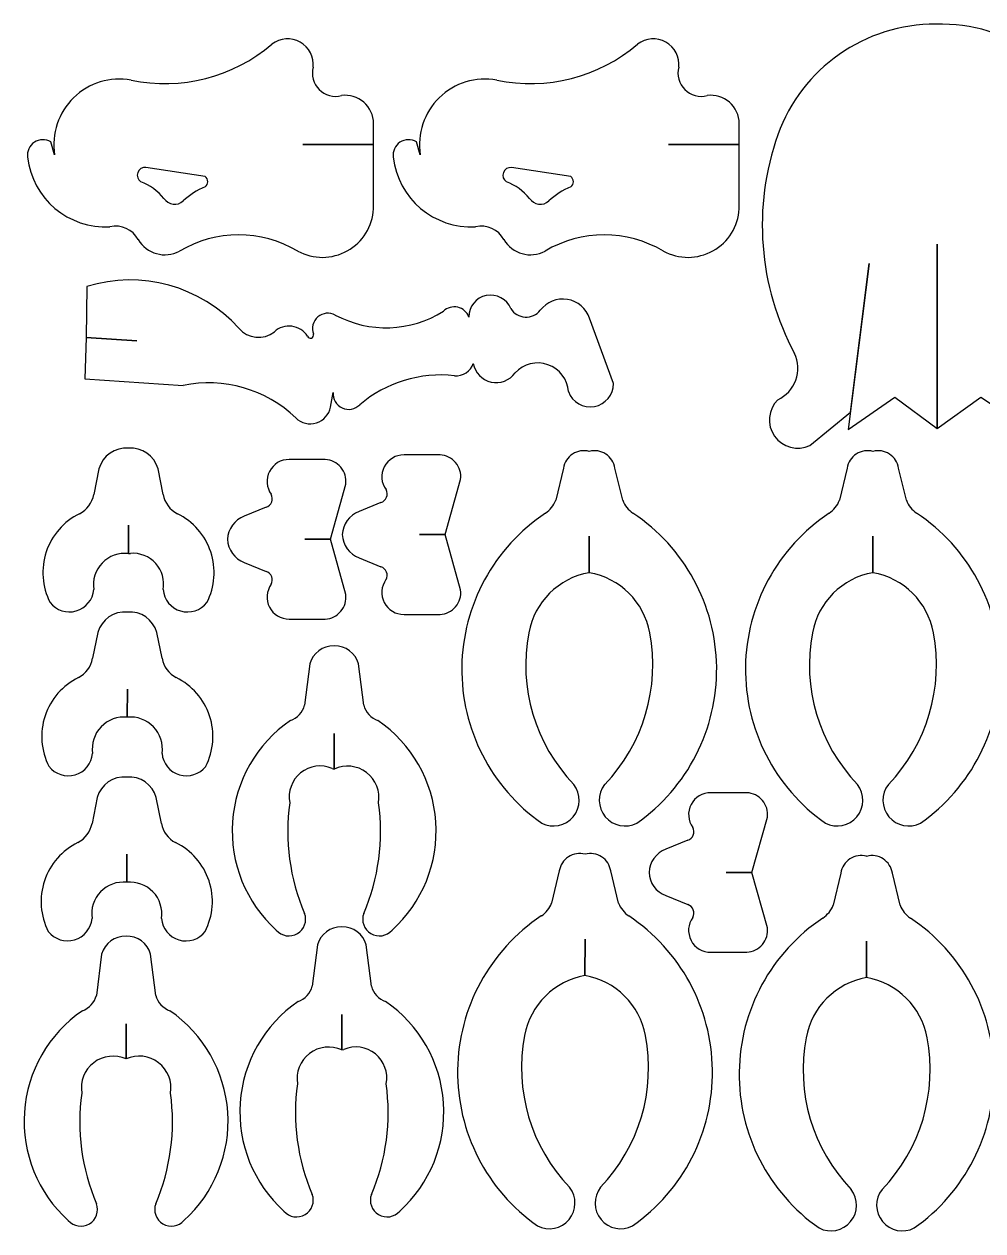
# Model space of a CAD drawing. Extents: x 0.4 to 95.6, y 0.4 to 47.6.
# Drawn here: x 0.37 to 37.78, y 0.49 to 47.59 of the extents above; entities that cross this region are included whole.
import ezdxf

# ---------------------------------------------------------------- set-up
doc = ezdxf.new("R2010")
doc.units = 0
doc.layers.add('1', color=7, linetype='CONTINUOUS')

msp = doc.modelspace()

# ---------------------------------------------------------------- linework, layer by layer
at = {"layer": '1', "color": 1, "linetype": 'CONTINUOUS'}
for p, q in [((35.947429, 47.585483), (35.947444, 47.584986)), ((10.0383, 46.8079), (10.038461, 46.807757)), ((24.3063, 46.8079), (24.30649, 46.807806)), ((11.644329, 45.903476), (11.644152, 45.903494)), ((25.912358, 45.903525), (25.912181, 45.903543)), ((4.544145, 45.402357), (4.544125, 45.402249)), ((18.812174, 45.402406), (18.812154, 45.402298)), ((12.7492, 44.7998), (12.749126, 44.800104)), ((27.0172, 44.7998), (27.017155, 44.800153)), ((14.004, 43.7155), (14.003101, 43.715453)), ((14.004, 42.8915), (14.004, 43.7155)), ((28.272, 43.7155), (28.27113, 43.715502)), ((28.272, 42.8915), (28.272, 43.7155)), ((1.4083, 42.9933), (1.408149, 42.993231)), ((1.5568, 42.4911), (1.4083, 42.9933)), ((14.004, 42.892), (11.247, 42.892)), ((11.247, 42.892), (11.247, 42.8915)), ((11.247, 42.8915), (14.004, 42.8915)), ((14.004, 40.3839), (14.004, 42.892)), ((15.6763, 42.9933), (15.676178, 42.99328)), ((15.8248, 42.4911), (15.6763, 42.9933)), ((28.272, 42.892), (25.515, 42.892)), ((25.515, 42.892), (25.515, 42.8915)), ((25.515, 42.8915), (28.272, 42.8915)), ((28.272, 40.3839), (28.272, 42.892)), ((29.776117, 43.268022), (29.775838, 43.268123)), ((0.5038, 42.3908), (0.504113, 42.390852)), ((14.7718, 42.3908), (14.772142, 42.390901)), ((5.1212, 41.99), (5.1215, 41.9917)), ((7.4301, 41.6386), (5.1212, 41.99)), ((5.1215, 41.9917), (5.121535, 41.991842)), ((19.3892, 41.99), (19.3895, 41.9917)), ((21.6981, 41.6386), (19.3892, 41.99)), ((19.3895, 41.9917), (19.389611, 41.991804)), ((7.4301, 41.6385), (7.4301, 41.6386)), ((21.6981, 41.6385), (21.6981, 41.6386)), ((4.9196, 41.4369), (4.9197, 41.4374)), ((4.9197, 41.4374), (4.919821, 41.437311)), ((7.4301, 41.2364), (7.4308, 41.2357)), ((7.4308, 41.2357), (7.430658, 41.235664)), ((19.1876, 41.4369), (19.1877, 41.4374)), ((19.187732, 41.436849), (19.1876, 41.4369)), ((19.1877, 41.4374), (19.187897, 41.437274)), ((21.6981, 41.2364), (21.698734, 41.235626)), ((5.8241, 40.7848), (5.824227, 40.784923)), ((6.5763, 40.6861), (6.576132, 40.686055)), ((6.5765, 40.6858), (6.5763, 40.6861)), ((6.576366, 40.685813), (6.5765, 40.6858)), ((20.0921, 40.7848), (20.092303, 40.784885)), ((20.8445, 40.6858), (20.844208, 40.686017)), ((14.0038, 40.3839), (14.004, 40.3839)), ((28.2718, 40.3839), (28.272, 40.3839)), ((3.7158, 39.68), (3.715854, 39.679664)), ((17.9838, 39.68), (17.983883, 39.679713)), ((4.8207, 39.1788), (4.821759, 39.179471)), ((19.0887, 39.1788), (19.089788, 39.17952)), ((11.0442, 38.7284), (11.044064, 38.728184)), ((25.3122, 38.7284), (25.312093, 38.728233)), ((35.9992, 31.8079), (35.9992, 39.0019)), ((35.9992, 39.0019), (35.9992, 31.8079)), ((33.3399, 38.2491), (32.5287, 31.7706)), ((32.6201, 32.4462), (33.3399, 38.2491)), ((2.8114, 37.3498), (2.7867, 35.3617)), ((16.7292, 36.3814), (16.729373, 36.381107)), ((19.360334, 36.484085), (19.360523, 36.484162)), ((20.5075, 36.4201), (20.507822, 36.419808)), ((12.5101, 36.2329), (12.510374, 36.233417)), ((17.7193, 36.1532), (17.719831, 36.153407)), ((22.4358, 36.1072), (22.43559, 36.107245)), ((23.3633, 33.5607), (22.4358, 36.1072)), ((2.7867, 35.3617), (2.7354, 33.743)), ((2.7867, 35.3617), (4.7586, 35.227)), ((4.7586, 35.227), (2.7867, 35.3617)), ((8.7463, 35.7185), (8.7455, 35.7178)), ((10.1313, 35.5809), (10.131573, 35.580519)), ((11.6576, 35.4951), (11.656529, 35.494748)), ((17.895619, 34.347992), (17.895508, 34.347973)), ((19.5258, 33.9809), (19.525495, 33.981156)), ((2.7354, 33.743), (6.5691, 33.4835)), ((6.5691, 33.4835), (6.56908, 33.483675)), ((12.323, 32.6418), (12.4327, 33.2142)), ((12.4327, 33.2142), (12.431704, 33.214244)), ((21.61, 33.2443), (21.609748, 33.244256)), ((32.5287, 31.7706), (34.3416, 33.0298)), ((34.3416, 33.0298), (35.9992, 31.8079)), ((35.9992, 31.8079), (37.7068, 33.0298)), ((37.7068, 33.0298), (39.509, 31.8261)), ((29.7762, 32.9274), (29.775837, 32.928178)), ((10.9704, 32.2215), (10.97083, 32.22187)), ((10.9706, 32.2215), (10.9704, 32.2215)), ((31.0303, 31.1473), (32.6201, 32.4462)), ((16.598, 30.7759), (15.1911, 30.7759)), ((15.1911, 30.7759), (15.191122, 30.775236)), ((16.5979, 30.7758), (16.598, 30.7759)), ((22.420244, 30.911611), (22.420104, 30.912128)), ((33.490241, 30.911564), (33.490101, 30.912081)), ((3.2859, 30.2383), (3.0832, 29.2324)), ((5.7939, 29.2325), (5.593567, 30.23842)), ((12.1183, 30.5945), (10.711454, 30.594375)), ((12.1182, 30.5946), (12.1183, 30.5945)), ((21.4146, 30.259), (21.115989, 29.004256)), ((23.7253, 29.0042), (23.423549, 30.258863)), ((32.4846, 30.259), (32.185986, 29.004209)), ((34.7953, 29.0042), (34.493546, 30.258816)), ((16.7954, 27.6641), (17.4009, 29.8217)), ((17.4009, 29.8217), (17.400623, 29.821845)), ((3.0832, 29.2324), (3.08251, 29.232614)), ((10.009473, 29.23924), (10.009888, 29.239543)), ((12.3168, 27.4827), (12.9212, 29.6403)), ((12.9212, 29.6403), (12.921206, 29.640438)), ((9.8095, 28.7372), (8.956936, 28.384623)), ((14.2891, 28.9186), (13.4355, 28.5661)), ((2.5324, 28.4814), (2.53215, 28.481945)), ((6.347, 28.4814), (6.3467, 28.4809)), ((13.4355, 28.5661), (13.435515, 28.565701)), ((20.714179, 28.502709), (20.713886, 28.503137)), ((24.1262, 28.5029), (24.1263, 28.5032)), ((24.1263, 28.5032), (24.1262, 28.503)), ((24.1262, 28.503), (24.1263, 28.5032)), ((31.784176, 28.502662), (31.783883, 28.50309)), ((35.1962, 28.5029), (35.1963, 28.5032)), ((35.1963, 28.5032), (35.1962, 28.503)), ((35.1962, 28.503), (35.1963, 28.5032)), ((4.4393, 26.9274), (4.4392, 28.0286)), ((4.4392, 28.0286), (4.4393, 26.9274)), ((8.303351, 27.482576), (8.302463, 27.48261)), ((12.3168, 27.4827), (11.3153, 27.4825)), ((11.3153, 27.4825), (12.3168, 27.4827)), ((12.921, 25.3235), (12.3168, 27.4827)), ((12.7822, 27.664), (12.781475, 27.66396)), ((16.7954, 27.6641), (15.7948, 27.6639)), ((15.7948, 27.6639), (16.7954, 27.6641)), ((17.4009, 25.505), (16.7954, 27.6641)), ((22.4158, 26.1781), (22.42, 27.5988)), ((22.42, 27.5988), (22.41581, 26.178126)), ((33.4858, 26.1781), (33.49, 27.5988)), ((33.49, 27.5988), (33.485807, 26.178079)), ((4.4393, 26.9274), (4.515151, 26.933158)), ((8.9566, 26.5786), (9.809441, 26.228002)), ((13.4354, 26.7608), (14.289135, 26.409433)), ((14.4896, 25.9071), (14.488173, 25.908067)), ((3.0831, 25.5194), (3.082536, 25.519332)), ((5.7939, 25.5194), (5.792893, 25.519334)), ((1.3781, 25.017), (1.378042, 25.017118)), ((4.394413, 24.645018), (4.394403, 24.645148)), ((15.1912, 24.551), (16.598, 24.551)), ((16.598, 24.551), (16.597897, 24.550752)), ((10.7115, 24.3694), (12.118209, 24.369637)), ((3.2412, 23.8421), (3.038364, 22.8375)), ((5.749, 22.8374), (5.548787, 23.842152)), ((20.06137, 23.834974), (20.061828, 23.834886)), ((31.131367, 23.834927), (31.131825, 23.83484)), ((12.465568, 23.319784), (12.465542, 23.32053)), ((11.5118, 22.6177), (11.311158, 21.011762)), ((13.62, 21.0118), (13.419478, 22.617756)), ((2.487481, 22.085711), (2.487738, 22.085218)), ((6.3021, 22.0847), (6.3022, 22.0852)), ((6.3022, 22.0852), (6.3023, 22.0852)), ((4.3944, 21.6323), (4.39368, 20.536716)), ((4.3937, 20.5367), (4.3944, 21.6323)), ((14.173118, 20.409432), (14.173, 20.4094)), ((14.173, 20.4094), (14.173, 20.4092)), ((12.4656, 19.9057), (12.463274, 18.516487)), ((12.4633, 18.5165), (12.4656, 19.9057)), ((7.4564, 18.6213), (7.455452, 18.622067)), ((12.3899, 18.5396), (12.4633, 18.5165)), ((4.371532, 18.205341), (4.371521, 18.205471)), ((23.021738, 17.912956), (23.021446, 17.913236)), ((34.091735, 17.912909), (34.091443, 17.913189)), ((28.57, 17.5934), (27.1631, 17.5934)), ((27.1631, 17.5934), (27.163105, 17.592706)), ((28.5699, 17.5933), (28.57, 17.5934)), ((3.2183, 17.4025), (3.015483, 16.396615)), ((5.5259, 17.4023), (5.525905, 17.402475)), ((5.7271, 16.3967), (5.5259, 17.4023)), ((10.734499, 17.19715), (10.733966, 17.197224)), ((28.7674, 14.4816), (29.3729, 16.6392)), ((29.3729, 16.6392), (29.372606, 16.639315)), ((20.5632, 16.407826), (20.562947, 16.407466)), ((24.276108, 16.407361), (24.276054, 16.407466)), ((31.633197, 16.407779), (31.632944, 16.407419)), ((35.346105, 16.407314), (35.346051, 16.407419)), ((2.464696, 15.645848), (2.464856, 15.645541)), ((26.2611, 15.7361), (25.4075, 15.3836)), ((4.3713, 14.0961), (4.3714, 15.1926)), ((4.3714, 15.1926), (4.371341, 14.096114)), ((22.256275, 15.190926), (22.256135, 15.191443)), ((25.4075, 15.3836), (25.407498, 15.383171)), ((33.244219, 15.108998), (33.244079, 15.109515)), ((21.2506, 14.5383), (20.95202, 13.28357)), ((23.5613, 13.2835), (23.25958, 14.538177)), ((24.7542, 14.4815), (24.753458, 14.48143)), ((28.7674, 14.4816), (27.7668, 14.4814)), ((27.7668, 14.4814), (28.7674, 14.4816)), ((29.3729, 12.3225), (28.7674, 14.4816)), ((32.2386, 14.4564), (31.939964, 13.201642)), ((34.5493, 13.2016), (34.247524, 14.456249)), ((25.4074, 13.5783), (26.261118, 13.226903)), ((13.620499, 12.881323), (13.619925, 12.881568)), ((20.55021, 12.782024), (20.549917, 12.782452)), ((23.9622, 12.7822), (23.9623, 12.7825)), ((23.9623, 12.7825), (23.9622, 12.7823)), ((23.9622, 12.7823), (23.9623, 12.7825)), ((26.4616, 12.7246), (26.460156, 12.725538)), ((12.764797, 12.354747), (12.764834, 12.353687)), ((31.538154, 12.700096), (31.537861, 12.700524)), ((34.9502, 12.7003), (34.9503, 12.7006)), ((34.9503, 12.7006), (34.9502, 12.7004)), ((34.9502, 12.7004), (34.9503, 12.7006)), ((34.9503, 12.7006), (34.9503, 12.7005)), ((1.3095, 12.1807), (1.310472, 12.181183)), ((4.346155, 11.991567), (4.346129, 11.990821)), ((7.4334, 12.1805), (7.43257, 12.181183)), ((10.207668, 12.228501), (10.207489, 12.228303)), ((22.2518, 10.4574), (22.256, 11.8781)), ((22.256, 11.8781), (22.251841, 10.45744)), ((33.244, 11.7962), (33.239785, 10.375512)), ((33.2398, 10.3755), (33.244, 11.7962)), ((11.8109, 11.6508), (11.61043, 10.044791)), ((13.9193, 10.0448), (13.719834, 11.651047)), ((27.1632, 11.3685), (28.57, 11.3685)), ((28.57, 11.3685), (28.56988, 11.368223)), ((3.3923, 11.2889), (3.1916, 9.6828)), ((3.392219, 11.288793), (3.3923, 11.2889)), ((5.3, 11.2889), (5.299953, 11.288756)), ((5.5017, 9.6828), (5.3, 11.2889)), ((3.1916, 9.6828), (3.192122, 9.682701)), ((11.0574, 9.4422), (11.057296, 9.442444)), ((2.639937, 9.08025), (2.63933, 9.081137)), ((6.0535, 9.0803), (6.0539, 9.0813)), ((4.3467, 7.2003), (4.3462, 8.5778)), ((4.3462, 8.5778), (4.346733, 7.200278)), ((12.7639, 7.5517), (12.7648, 8.9399)), ((12.7648, 8.9399), (12.7639, 7.5517)), ((19.897401, 8.114288), (19.897859, 8.114201)), ((30.885345, 8.032361), (30.885803, 8.032273)), ((12.7639, 7.5517), (12.840583, 7.572633)), ((11.0333, 6.2302), (11.034201, 6.230416)), ((14.4965, 6.2302), (14.495445, 6.230097)), ((2.615787, 5.868261), (2.617157, 5.868533)), ((6.077731, 5.868261), (6.078299, 5.86834)), ((11.6105, 1.9158), (11.610068, 1.915608)), ((13.9193, 1.9158), (13.91848, 1.916072)), ((22.857769, 2.19227), (22.857477, 2.192551)), ((33.845713, 2.110343), (33.845421, 2.110623)), ((3.191772, 1.552605), (3.192298, 1.552831)), ((5.501747, 1.552605), (5.50257, 1.552303)), ((10.5068, 1.2613), (10.50653, 1.261062)), ((15.0229, 1.2613), (15.022745, 1.261512)), ((6.604207, 0.89934), (6.604028, 0.899537)), ((20.399231, 0.687141), (20.398978, 0.68678)), ((24.112139, 0.686675), (24.112085, 0.68678)), ((31.387175, 0.605213), (31.386922, 0.604852)), ((35.100083, 0.604747), (35.100029, 0.604852))]:
    msp.add_line(p, q, dxfattribs=at)
for centre, radius, start, end in [((35.914844, 41.06199), 6.523078, 89.713653, 160.233431), ((36.132197, 41.064414), 6.523686, 19.742966, 91.622983), ((5.862754, 51.689872), 6.424296, 258.155663, 310.540599), ((10.645698, 46.008519), 1.003963, 353.995264, 127.228846), ((20.130783, 51.689921), 6.424296, 258.155663, 310.540599), ((24.913723, 46.008537), 1.003964, 353.997034, 127.230616), ((12.518569, 45.674047), 0.903844, 165.295336, 284.778613), ((26.786598, 45.674096), 0.903844, 165.295336, 284.778613), ((4.086497, 42.88353), 2.559955, 79.702221, 188.817965), ((18.354529, 42.883544), 2.559989, 79.702425, 188.818169), ((12.898937, 43.705794), 1.104206, 0.501223, 97.793667), ((27.166973, 43.705805), 1.104199, 0.503159, 97.795604), ((1.100316, 42.475334), 0.602476, 59.273181, 188.06586), ((15.368343, 42.475352), 0.602505, 59.274483, 188.067163), ((39.760778, 39.740838), 10.589653, 160.543698, 208.197885), ((3.545509, 42.736199), 3.06094, 186.478131, 273.189217), ((17.813549, 42.736209), 3.060947, 186.477366, 273.188451), ((5.086264, 41.690465), 0.303434, 83.324855, 236.683783), ((19.354369, 41.690427), 0.30343, 83.330392, 236.68932), ((7.280373, 41.437082), 0.25114, 306.727947, 53.374152), ((21.548397, 41.437063), 0.251163, 306.734893, 53.381102), ((4.121444, 39.378034), 2.208626, 39.564153, 68.808808), ((8.389967, 38.809257), 2.610052, 111.577406, 134.022611), ((18.389553, 39.378161), 2.208461, 39.56341, 68.808065), ((22.658101, 38.809429), 2.609941, 111.58153, 134.026734), ((6.243092, 41.060143), 0.501193, 213.307332, 311.679337), ((20.511187, 41.060142), 0.501229, 213.309776, 311.681781), ((11.99934, 40.493795), 2.00747, 241.58458, 356.861888), ((26.26737, 40.49381), 2.007441, 241.584097, 356.861405), ((3.93797, 38.700615), 1.003929, 28.444922, 102.782295), ((18.205953, 38.700659), 1.003923, 28.442248, 102.779621), ((5.859127, 39.789829), 1.203607, 210.471354, 298.133413), ((8.73543, 34.847464), 4.515771, 59.251568, 120.748263), ((20.127156, 39.789878), 1.203607, 210.471354, 298.133413), ((23.003444, 34.847513), 4.515743, 59.251409, 120.748104), ((4.4995, 31.883465), 5.721058, 42.083759, 107.161609), ((18.571819, 36.160456), 0.852549, 22.314619, 180.487622), ((21.388968, 35.754759), 1.104384, 18.612712, 142.954131), ((12.222723, 35.704015), 0.602503, 61.482492, 200.288405), ((14.491615, 39.954479), 4.216224, 241.967411, 302.0561), ((17.151824, 35.951561), 0.602805, 19.563143, 134.515083), ((19.956846, 36.858414), 0.704237, 212.109467, 321.478342), ((10.704855, 34.950558), 0.85223, 32.675159, 132.299379), ((9.510637, 36.369351), 1.003901, 220.415177, 308.208381), ((11.539303, 35.452893), 0.124474, 199.83576, 19.648938), ((29.202278, 34.156247), 1.356264, 295.034508, 25.355028), ((17.227863, 34.568967), 0.703369, 264.778865, 341.689457), ((18.786785, 34.502557), 0.904583, 189.839585, 324.782435), ((20.408485, 33.162187), 1.204318, 3.909589, 137.154216), ((7.570143, 28.668942), 4.9177, 46.25317, 101.745399), ((16.637278, 28.979341), 4.917451, 83.852773, 130.207794), ((22.458843, 33.555871), 0.90447, 200.152998, 0.305877), ((13.0317, 33.156205), 0.602796, 174.474879, 315.651602), ((11.534457, 32.79395), 0.803088, 225.426442, 349.078972), ((30.554649, 32.144513), 1.104843, 134.822032, 295.500239), ((4.349762, 29.940099), 1.104864, 85.364441, 164.341767), ((4.529642, 29.940115), 1.104954, 15.662523, 94.702578), ((15.177829, 29.923218), 0.852122, 89.106175, 216.121623), ((16.554399, 29.924485), 0.852426, 353.08431, 87.074793), ((22.208781, 30.136903), 0.803512, 74.75188, 171.259828), ((22.630212, 30.136904), 0.802657, 8.739613, 105.164511), ((33.278758, 30.136881), 0.803493, 74.750074, 171.258023), ((33.700209, 30.136857), 0.802657, 8.739613, 105.164511), ((10.698172, 29.741869), 0.852609, 89.107417, 216.122865), ((12.074744, 29.743049), 0.852659, 353.088135, 87.078618), ((2.045714, 29.414826), 1.052685, 297.537413, 350.032349), ((6.832356, 29.417219), 1.054757, 190.086204, 242.581575), ((9.700801, 29.0717), 0.351719, 288.002086, 28.503136), ((14.180435, 29.253085), 0.351693, 287.997585, 28.498634), ((20.089599, 29.414813), 1.105457, 304.402132, 338.198553), ((24.751854, 29.414751), 1.105607, 201.798011, 235.542631), ((31.159596, 29.414766), 1.105457, 304.402132, 338.198553), ((35.82193, 29.414723), 1.105667, 201.79518, 235.539801), ((3.657886, 26.182343), 2.560361, 116.083381, 207.074454), ((5.220377, 26.182352), 2.560254, 332.926639, 63.893346), ((9.305908, 27.443969), 1.0033, 110.354277, 177.794736), ((13.784397, 27.625397), 1.002941, 110.356446, 177.794176), ((24.772336, 22.403982), 7.326029, 123.640262, 234.932206), ((20.066682, 22.40396), 7.326442, 305.06779, 56.351847), ((35.842333, 22.403935), 7.326029, 123.640262, 234.932206), ((31.136664, 22.403938), 7.326471, 305.067773, 56.35183), ((9.305886, 27.520012), 1.00412, 182.134656, 249.643956), ((13.785554, 27.70264), 1.004824, 182.206113, 249.606057), ((4.304633, 25.699462), 1.2353, 83.741405, 188.384703), ((4.609315, 25.733134), 1.203712, 349.772173, 94.486729), ((14.180478, 26.074906), 0.351731, 331.504833, 72.005883), ((9.700779, 25.893486), 0.351722, 331.503475, 72.004524), ((15.177885, 25.404737), 0.853841, 143.879219, 270.893508), ((22.919183, 23.318409), 2.903658, 99.983338, 169.754213), ((21.917326, 23.31288), 2.908284, 10.340007, 80.130697), ((33.989215, 23.318384), 2.903688, 99.983864, 169.754739), ((32.987324, 23.312834), 2.908284, 10.340019, 80.130709), ((2.132749, 25.600328), 0.953791, 217.695537, 355.132673), ((6.744193, 25.600325), 0.954741, 184.866283, 322.347456), ((10.698203, 25.222134), 0.852838, 143.812294, 270.893351), ((16.554399, 25.402345), 0.852703, 272.924031, 6.914514), ((12.074785, 25.220938), 0.852408, 272.920093, 6.910577), ((4.305085, 23.543868), 1.104896, 85.363266, 164.340592), ((4.484966, 23.543895), 1.104841, 15.6616, 94.701249), ((26.668139, 22.573034), 6.726209, 169.186345, 223.850748), ((18.172072, 22.573033), 6.72574, 316.142115, 10.813658), ((37.738136, 22.572987), 6.726209, 169.186345, 223.850748), ((29.242068, 22.572987), 6.725741, 316.142117, 10.813661), ((12.431772, 22.367826), 0.953302, 87.969897, 164.80447), ((12.499352, 22.366593), 0.95379, 15.267864, 92.029876), ((2.001109, 23.019834), 1.053159, 297.504743, 350.030109), ((6.786475, 23.020951), 1.053587, 190.033019, 242.640756), ((3.613144, 19.78611), 2.559773, 116.081595, 207.048497), ((5.175714, 19.786119), 2.559731, 332.950791, 63.89352), ((10.440586, 21.255728), 0.90411, 290.561244, 344.345204), ((14.49059, 21.255658), 0.904098, 195.647921, 249.432748), ((4.260782, 19.307771), 1.236096, 83.827046, 188.53145), ((4.525536, 19.306577), 1.237185, 351.532004, 96.118059), ((13.705663, 16.102008), 5.219198, 124.384986, 227.916188), ((11.22542, 16.102008), 5.219466, 312.083804, 55.615006), ((2.088028, 19.20529), 0.953773, 217.697335, 355.13447), ((6.700782, 19.205274), 0.954979, 184.858414, 322.30164), ((11.916152, 17.431453), 1.205167, 66.852628, 191.20699), ((12.982076, 17.399338), 1.231737, 350.555708, 114.91007), ((4.282148, 17.104219), 1.104873, 85.36027, 164.337596), ((4.462084, 17.104218), 1.10484, 15.661577, 94.701225), ((21.024256, 17.298658), 1.003508, 242.63248, 37.765421), ((23.814783, 17.298611), 1.003567, 142.23385, 297.36679), ((32.094253, 17.298611), 1.003508, 242.63248, 37.765421), ((34.88478, 17.298564), 1.003567, 142.23385, 297.36679), ((27.149812, 16.740688), 0.852122, 89.106175, 216.121623), ((28.526376, 16.741977), 0.852434, 353.082825, 87.073308), ((18.785694, 16.076653), 8.128792, 172.07695, 203.144896), ((6.144187, 16.076653), 8.130521, 336.858431, 7.921877), ((1.978227, 16.580159), 1.05337, 297.504725, 349.965316), ((6.76354, 16.580157), 1.052551, 190.03776, 242.615071), ((26.152439, 16.070563), 0.351671, 287.99808, 28.499129), ((3.590253, 13.345228), 2.560851, 116.069568, 207.048361), ((5.152781, 13.346434), 2.560322, 332.927424, 63.894131), ((22.044803, 14.416197), 0.803534, 74.751674, 171.259622), ((22.466243, 14.416218), 0.802657, 8.739573, 105.164471), ((25.756366, 14.442895), 1.00291, 110.356249, 177.793978), ((33.032763, 14.334308), 0.803493, 74.752009, 171.259958), ((33.454187, 14.33429), 0.802657, 8.739573, 105.164471), ((25.757523, 14.520138), 1.004811, 182.207724, 249.607669), ((4.238251, 12.866843), 1.236437, 83.822623, 188.527028), ((4.502817, 12.866044), 1.237076, 351.514821, 96.100876), ((19.925631, 13.694127), 1.105455, 304.402076, 338.198497), ((24.587847, 13.694109), 1.105621, 201.800952, 235.545573), ((26.152482, 12.892383), 0.351717, 331.507684, 72.008733), ((30.913575, 13.612199), 1.105455, 304.402076, 338.198497), ((35.575865, 13.612103), 1.105599, 201.795487, 235.540108), ((10.698934, 12.656962), 0.652125, 221.096307, 20.146528), ((14.232149, 12.656961), 0.652125, 159.853433, 318.903655), ((24.608367, 6.683297), 7.326029, 123.640262, 234.932206), ((19.902702, 6.683257), 7.326434, 305.067938, 56.351994), ((27.149869, 12.222227), 0.853831, 143.880285, 270.894574), ((2.065146, 12.764406), 0.953773, 217.697335, 355.13447), ((6.677824, 12.764409), 0.954905, 184.859934, 322.303161), ((12.731023, 11.400807), 0.953479, 87.967835, 164.799955), ((12.798683, 11.400814), 0.954535, 15.197786, 92.034403), ((35.596311, 6.601369), 7.326029, 123.640262, 234.932206), ((28.526377, 12.219838), 0.852725, 272.924291, 6.914774), ((30.890664, 6.601362), 7.326451, 305.067671, 56.351728), ((4.312345, 11.03763), 0.95379, 87.970124, 164.732136), ((4.379965, 11.038837), 0.953329, 15.197876, 92.032449), ((22.755188, 7.597739), 2.903629, 99.983532, 169.754407), ((21.753358, 7.592195), 2.908284, 10.340019, 80.130709), ((33.74318, 7.515785), 2.903681, 99.983193, 169.754067), ((32.741302, 7.510267), 2.908284, 10.340019, 80.130709), ((10.739823, 10.288725), 0.904135, 290.563753, 344.347713), ((14.789884, 10.288702), 0.904105, 195.650716, 249.434893), ((2.321152, 9.926719), 0.904507, 290.636646, 344.348843), ((6.371135, 9.926765), 0.903015, 195.674208, 249.437355), ((14.004989, 5.135005), 5.219475, 124.384861, 227.916063), ((11.52475, 5.13502), 5.219199, 312.083805, 55.615007), ((5.587488, 4.773066), 5.22026, 124.385145, 227.906515), ((3.105973, 4.773039), 5.219235, 312.084338, 55.615541), ((26.50417, 6.852348), 6.726209, 169.186345, 223.850748), ((18.008102, 6.852348), 6.725741, 316.142117, 10.813661), ((37.492115, 6.77042), 6.72621, 169.186343, 223.850746), ((28.996047, 6.77042), 6.72574, 316.142115, 10.813658), ((12.247704, 6.434634), 1.230567, 65.198337, 189.552699), ((13.314307, 6.464462), 1.20518, 348.791532, 113.145894), ((3.83374, 6.077525), 1.234404, 65.445875, 189.747453), ((4.860746, 6.077503), 1.234841, 350.244245, 114.598607), ((19.086137, 5.110844), 8.130261, 172.086511, 203.141632), ((6.44481, 5.109586), 8.128239, 336.863395, 7.923691), ((10.667462, 4.747684), 8.129278, 172.07686, 203.141656), ((-1.973945, 4.747684), 8.129853, 336.858341, 7.923137), ((10.998283, 1.68999), 0.652533, 221.096296, 20.24602), ((14.531455, 1.69118), 0.652928, 159.852632, 318.82293), ((20.860287, 1.577972), 1.003508, 242.63248, 37.765421), ((23.650814, 1.577926), 1.003568, 142.233831, 297.366772), ((31.848231, 1.496044), 1.003508, 242.63248, 37.765421), ((34.638758, 1.495998), 1.003568, 142.233831, 297.366772), ((2.579562, 1.328007), 0.652109, 221.096045, 20.146267), ((6.113956, 1.328008), 0.651231, 159.85374, 318.834065)]:
    msp.add_arc(centre, radius, start, end, dxfattribs=at)

doc.saveas('drawing.dxf')
